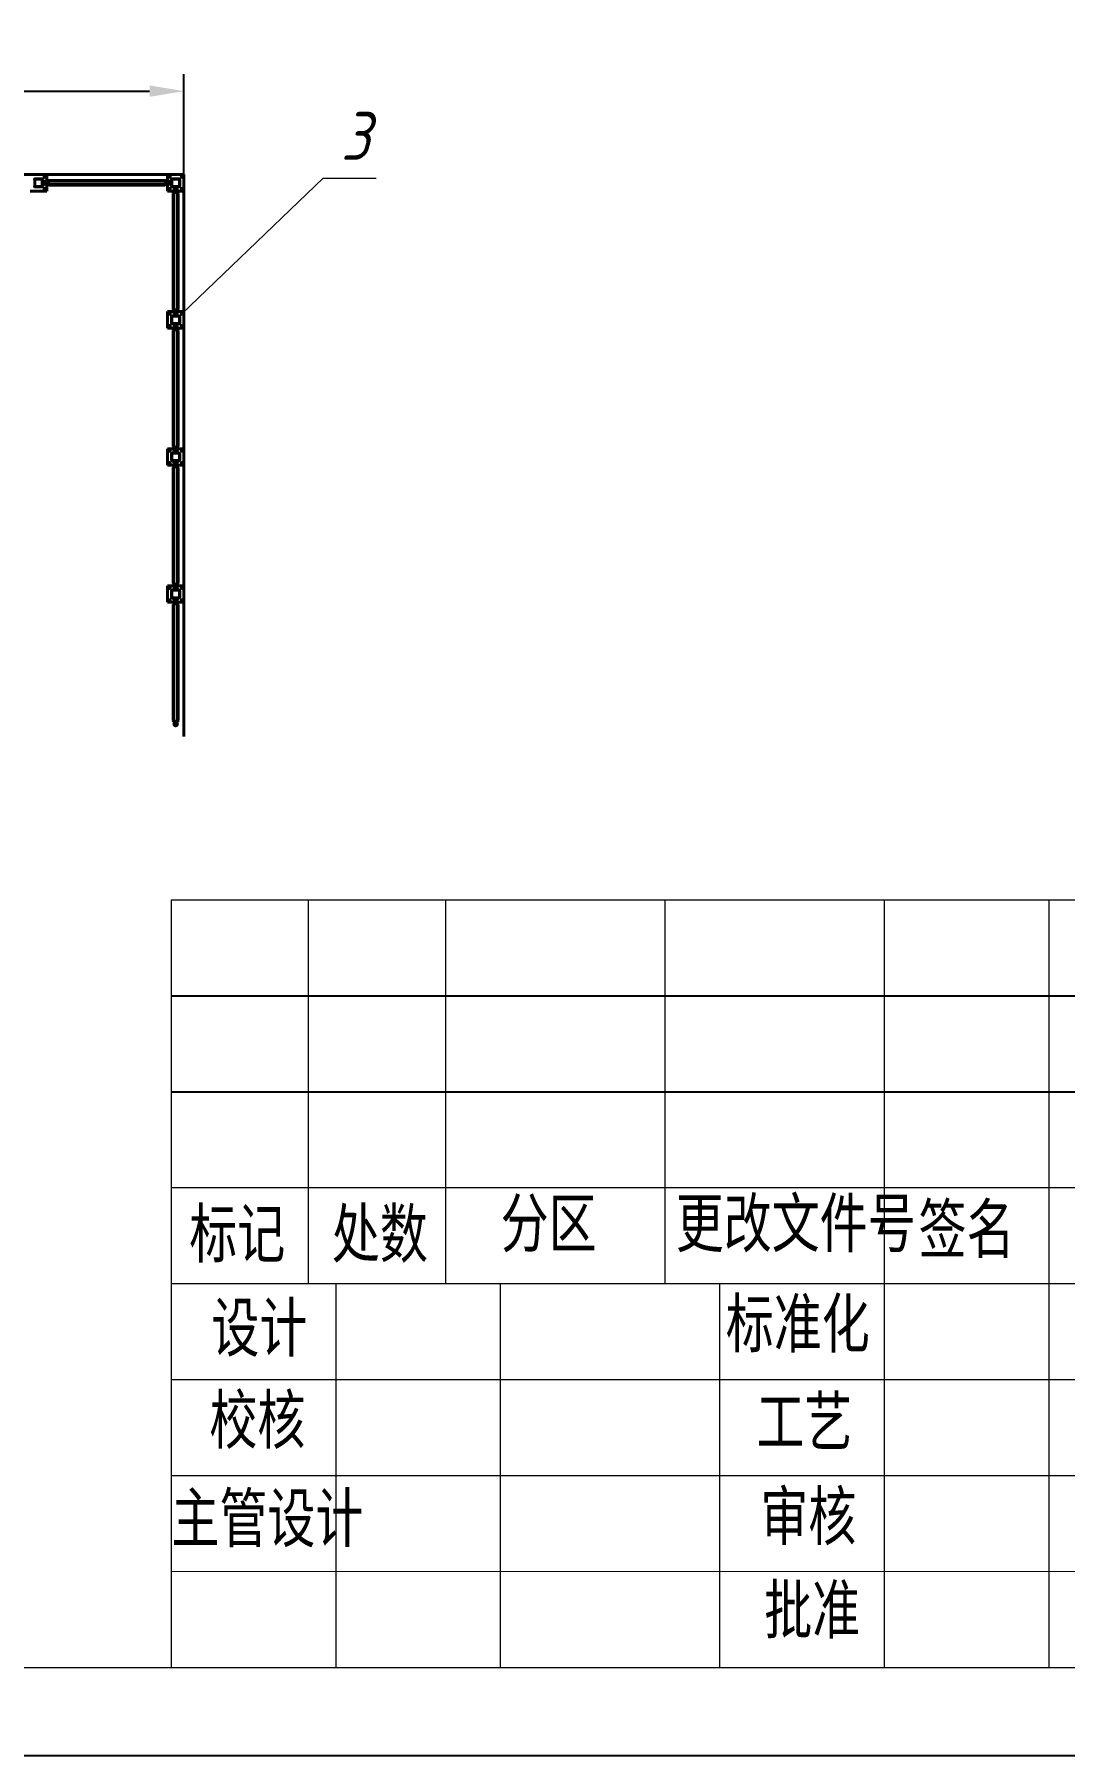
# Model space of a CAD drawing. Header units: millimetres. Extents: x 0 to 297, y 0 to 210.
# Drawn here: x 102.8 to 177.9, y 0 to 125.6 of the extents above; entities that cross this region are included whole.
import ezdxf

# ---------------------------------------------------------------- set-up
doc = ezdxf.new("R2010")
doc.units = ezdxf.units.MM
doc.header["$PDSIZE"] = -1
doc.layers.add('图框', color=7, linetype='Continuous')
doc.layers.add('标注层', color=4, linetype='Continuous', lineweight=15)
doc.layers.add('轮廓实线层', color=7, linetype='Continuous', lineweight=40)
doc.styles.get("Standard").update_dxf_attribs({"font": 'gbeitc.shx', "height": 3.5})
doc.styles.add('中文', font='hyswlongfangsong.ttf', dxfattribs={"height": 3.5})
doc.dimstyles.new('ISO-25', dxfattribs={"dimtxt": 3.5, "dimasz": 2.5, "dimexe": 1.25, "dimexo": 0, "dimtad": 1, "dimtoh": 1, "dimdec": 1, "dimlfac": 100, "dimdsep": 46, "dimtxsty": 'Standard', "dimcen": 2.5, "dimadec": 0, "dimazin": 0, "dimtfac": 1, "dimtdec": 1, "dimtmove": 0, "dimatfit": 3, "dimfxl": 1, "dimarcsym": 0})

# ---------------------------------------------------------------- blocks, each defined once
blk = doc.blocks.new('_D')
at = {"layer": 'Defpoints', "color": 0, "transparency": 16777216}
for p in [(113.66, 121.42), (72.66, 115.34), (113.66, 115.34)]:
    blk.add_point(p, dxfattribs=at)
at = {"layer": '标注层', "color": 0, "lineweight": -2, "transparency": 16777216}
for p, q in [((72.66, 115.34), (72.66, 122.67)), ((113.66, 115.34), (113.66, 122.67)), ((75.16, 121.42), (111.16, 121.42))]:
    blk.add_line(p, q, dxfattribs=at)
at = {"layer": '标注层', "color": 0, "transparency": 16777216}
for points in [[(75.16, 121.84), (75.16, 121.01), (72.66, 121.42)], [(111.16, 121.84), (111.16, 121.01), (113.66, 121.42)]]:
    blk.add_solid(points, dxfattribs=at)
at = {"layer": '标注层', "color": 0, "transparency": 16777216, "insert": (92.99, 125.55), "char_height": 3.5, "attachment_point": 2}
blk.add_mtext('4100', dxfattribs=at)

msp = doc.modelspace()

# ---------------------------------------------------------------- linework, layer by layer
at = {"layer": '图框', "lineweight": 15}
for p, q in [((112.7262, 62.43), (292.7262, 62.43)), ((112.7262, 62.43), (112.7262, 6.43)), ((122.7262, 62.43), (122.7262, 34.43)), ((132.7262, 62.43), (132.7262, 34.43)), ((148.7262, 62.43), (148.7262, 34.43)), ((164.7262, 62.43), (164.7262, 6.43)), ((176.7262, 62.43), (176.7262, 6.43)), ((112.7262, 41.43), (192.7262, 41.43)), ((112.7262, 34.43), (192.7262, 34.43)), ((124.7262, 34.43), (124.7262, 6.43)), ((136.7262, 34.43), (136.7262, 6.43)), ((152.7262, 34.43), (152.7262, 6.43)), ((112.7262, 27.43), (192.7262, 27.43)), ((112.7262, 20.43), (192.7262, 20.43)), ((112.7262, 13.43), (192.7262, 13.4517)), ((112.7262, 6.43), (292.7262, 6.43))]:
    msp.add_line(p, q, dxfattribs=at)
at = {"layer": '图框'}
for p, q in [((112.7262, 55.43), (192.7262, 55.43)), ((112.7262, 48.43), (192.7262, 48.43)), ((-0.0066, -0.0006), (296.9934, -0.0006))]:
    msp.add_line(p, q, dxfattribs=at)
at = {"layer": '图框', "linetype": 'Continuous', "lineweight": 15}
msp.add_line((25.7262, 6.43), (292.7262, 6.43), dxfattribs=at)
at = {"layer": '标注层'}
for p, q in [((113.5191, 105.1786), (123.8049, 115.0758)), ((123.8049, 115.0758), (127.6894, 115.0758))]:
    msp.add_line(p, q, dxfattribs=at)
at = {"layer": '轮廓实线层', "color": 7, "linetype": 'Continuous', "lineweight": 40}
for p, q in [((72.6609, 115.3373), (113.6609, 115.3373)), ((103.6609, 115.3373), (102.4609, 115.3373)), ((102.7909, 115.0073), (102.7909, 114.4673)), ((103.3309, 115.0073), (102.7909, 115.0073)), ((102.7909, 114.4673), (103.3309, 114.4673)), ((103.3109, 115.0373), (102.8109, 115.0373)), ((102.8109, 114.4373), (103.3109, 114.4373)), ((103.3309, 114.4673), (103.3309, 115.0073)), ((103.3609, 114.4873), (103.3609, 114.9873)), ((103.3909, 114.8123), (103.3609, 114.8123)), ((103.3909, 114.6623), (103.3609, 114.6623)), ((103.3909, 114.6623), (103.3909, 114.8123)), ((103.4609, 114.8123), (103.3909, 114.8123)), ((103.4609, 114.6623), (103.3909, 114.6623)), ((103.6609, 114.8334), (103.6609, 115.3373)), ((103.6609, 114.1373), (103.6609, 114.6413)), ((103.7809, 114.8123), (103.6809, 114.8123)), ((103.6809, 114.7723), (103.6809, 114.8123)), ((103.6809, 114.6623), (103.6809, 114.7023)), ((103.7809, 114.6623), (103.6809, 114.6623)), ((112.3409, 114.8623), (103.7809, 114.8623)), ((103.7809, 114.6123), (103.7809, 114.8623)), ((103.7809, 114.6123), (112.3409, 114.6123)), ((103.8309, 114.9123), (112.2909, 114.9123)), ((112.2909, 114.5623), (103.8309, 114.5623)), ((112.3409, 114.6123), (112.3409, 114.8623)), ((112.3409, 114.8123), (112.4409, 114.8123)), ((112.3409, 114.6623), (112.4409, 114.6623)), ((112.4409, 114.7723), (112.4409, 114.8123)), ((112.4409, 114.6623), (112.4409, 114.7023)), ((113.6609, 115.3373), (112.4609, 115.3373)), ((112.4609, 115.3373), (112.4609, 114.8334)), ((112.4609, 114.6413), (112.4609, 114.1373)), ((112.6609, 114.8123), (112.7309, 114.8123)), ((112.6609, 114.6623), (112.7309, 114.6623)), ((112.7309, 114.8123), (112.7309, 114.6623)), ((112.7309, 114.8123), (112.7609, 114.8123)), ((112.7309, 114.6623), (112.7609, 114.6623)), ((112.7609, 114.9873), (112.7609, 114.4873)), ((113.3309, 115.0073), (112.7909, 115.0073)), ((112.7909, 115.0073), (112.7909, 114.4673)), ((112.7909, 114.4673), (113.3309, 114.4673)), ((113.3109, 115.0373), (112.8109, 115.0373)), ((112.8109, 114.4373), (113.3109, 114.4373)), ((112.9859, 114.4073), (112.9859, 114.4373)), ((112.9859, 114.4073), (113.1359, 114.4073)), ((112.9859, 114.3373), (112.9859, 114.4073)), ((113.1359, 114.4073), (113.1359, 114.4373)), ((113.1359, 114.3373), (113.1359, 114.4073)), ((113.3309, 114.4673), (113.3309, 115.0073)), ((113.3609, 114.4873), (113.3609, 114.9873)), ((113.6609, 115.3373), (113.6609, 74.3373)), ((113.6609, 114.1373), (113.6609, 115.3373)), ((102.4609, 114.1373), (103.6609, 114.1373)), ((112.4609, 114.1373), (112.9649, 114.1373)), ((112.8859, 105.5073), (112.8859, 113.9673)), ((112.9359, 114.0173), (112.9359, 105.4573)), ((112.9359, 114.0173), (113.1859, 114.0173)), ((112.9859, 114.0173), (112.9859, 114.1173)), ((112.9859, 114.1173), (113.0259, 114.1173)), ((113.0959, 114.1173), (113.1359, 114.1173)), ((113.1359, 114.0173), (113.1359, 114.1173)), ((113.1569, 114.1373), (113.6609, 114.1373)), ((113.1859, 105.4573), (113.1859, 114.0173)), ((113.2359, 113.9673), (113.2359, 105.5073)), ((112.4609, 105.3373), (112.4609, 104.1373)), ((112.9649, 105.3373), (112.4609, 105.3373)), ((112.7609, 104.9873), (112.7609, 104.4873)), ((112.7909, 105.0073), (112.7909, 104.4673)), ((113.3309, 105.0073), (112.7909, 105.0073)), ((112.7909, 104.4673), (113.3309, 104.4673)), ((113.3109, 105.0373), (112.8109, 105.0373)), ((112.8109, 104.4373), (113.3109, 104.4373)), ((112.9359, 105.4573), (113.1859, 105.4573)), ((112.9859, 105.4573), (112.9859, 105.3573)), ((112.9859, 105.3573), (113.0259, 105.3573)), ((112.9859, 105.1373), (112.9859, 105.0673)), ((112.9859, 105.0673), (112.9859, 105.0373)), ((113.1359, 105.0673), (112.9859, 105.0673)), ((112.9859, 104.4073), (112.9859, 104.4373)), ((113.1359, 104.4073), (112.9859, 104.4073)), ((112.9859, 104.3373), (112.9859, 104.4073)), ((113.0959, 105.3573), (113.1359, 105.3573)), ((113.1359, 105.4573), (113.1359, 105.3573)), ((113.1359, 105.1373), (113.1359, 105.0673)), ((113.1359, 105.0673), (113.1359, 105.0373)), ((113.1359, 104.4073), (113.1359, 104.4373)), ((113.1359, 104.3373), (113.1359, 104.4073)), ((113.6609, 105.3373), (113.1569, 105.3373)), ((113.3309, 104.4673), (113.3309, 105.0073)), ((113.3609, 104.4873), (113.3609, 104.9873)), ((113.6609, 104.1373), (113.6609, 105.3373)), ((112.4609, 104.1373), (112.9649, 104.1373)), ((112.8859, 95.5073), (112.8859, 103.9673)), ((112.9359, 104.0173), (112.9359, 95.4573)), ((113.1859, 104.0173), (112.9359, 104.0173)), ((112.9859, 104.0173), (112.9859, 104.1173)), ((113.0259, 104.1173), (112.9859, 104.1173)), ((113.1359, 104.1173), (113.0959, 104.1173)), ((113.1359, 104.0173), (113.1359, 104.1173)), ((113.1569, 104.1373), (113.6609, 104.1373)), ((113.1859, 95.4573), (113.1859, 104.0173)), ((113.2359, 103.9673), (113.2359, 95.5073)), ((113.1859, 95.4573), (112.9359, 95.4573)), ((112.9859, 95.4573), (112.9859, 95.3573)), ((113.1359, 95.4573), (113.1359, 95.3573)), ((112.4609, 95.3373), (112.4609, 94.1373)), ((112.9649, 95.3373), (112.4609, 95.3373)), ((112.7609, 94.9873), (112.7609, 94.4873)), ((113.3309, 95.0073), (112.7909, 95.0073)), ((112.7909, 95.0073), (112.7909, 94.4673)), ((112.7909, 94.4673), (113.3309, 94.4673)), ((113.3109, 95.0373), (112.8109, 95.0373)), ((112.8109, 94.4373), (113.3109, 94.4373)), ((113.0259, 95.3573), (112.9859, 95.3573)), ((112.9859, 95.1373), (112.9859, 95.0673)), ((113.1359, 95.0673), (112.9859, 95.0673)), ((112.9859, 95.0673), (112.9859, 95.0373)), ((112.9859, 94.4073), (112.9859, 94.4373)), ((113.1359, 94.4073), (112.9859, 94.4073)), ((112.9859, 94.3373), (112.9859, 94.4073)), ((113.1359, 95.3573), (113.0959, 95.3573)), ((113.1359, 95.1373), (113.1359, 95.0673)), ((113.1359, 95.0673), (113.1359, 95.0373)), ((113.1359, 94.4073), (113.1359, 94.4373)), ((113.1359, 94.3373), (113.1359, 94.4073)), ((113.6609, 95.3373), (113.1569, 95.3373)), ((113.3309, 94.4673), (113.3309, 95.0073)), ((113.3609, 94.4873), (113.3609, 94.9873)), ((113.6609, 94.1373), (113.6609, 95.3373)), ((112.4609, 94.1373), (112.9649, 94.1373)), ((112.8859, 85.5073), (112.8859, 93.9673)), ((112.9359, 94.0173), (112.9359, 85.4573)), ((113.1859, 94.0173), (112.9359, 94.0173)), ((113.0259, 94.1173), (112.9859, 94.1173)), ((112.9859, 94.0173), (112.9859, 94.1173)), ((113.1359, 94.1173), (113.0959, 94.1173)), ((113.1359, 94.0173), (113.1359, 94.1173)), ((113.1569, 94.1373), (113.6609, 94.1373)), ((113.1859, 85.4573), (113.1859, 94.0173)), ((113.2359, 93.9673), (113.2359, 85.5073)), ((113.1859, 85.4573), (112.9359, 85.4573)), ((112.9859, 85.4573), (112.9859, 85.3573)), ((113.1359, 85.4573), (113.1359, 85.3573)), ((112.9649, 85.3373), (112.4609, 85.3373)), ((112.4609, 85.3373), (112.4609, 84.1373)), ((112.4609, 84.1373), (112.9649, 84.1373)), ((112.7609, 84.9873), (112.7609, 84.4873)), ((113.3309, 85.0073), (112.7909, 85.0073)), ((112.7909, 85.0073), (112.7909, 84.4673)), ((112.7909, 84.4673), (113.3309, 84.4673)), ((113.3109, 85.0373), (112.8109, 85.0373)), ((112.8109, 84.4373), (113.3109, 84.4373)), ((113.0259, 85.3573), (112.9859, 85.3573)), ((112.9859, 85.1373), (112.9859, 85.0673)), ((113.1359, 85.0673), (112.9859, 85.0673)), ((112.9859, 85.0673), (112.9859, 85.0373)), ((112.9859, 84.4073), (112.9859, 84.4373)), ((113.1359, 84.4073), (112.9859, 84.4073)), ((112.9859, 84.3373), (112.9859, 84.4073)), ((113.1359, 85.3573), (113.0959, 85.3573)), ((113.1359, 85.1373), (113.1359, 85.0673)), ((113.1359, 85.0673), (113.1359, 85.0373)), ((113.1359, 84.4073), (113.1359, 84.4373)), ((113.1359, 84.3373), (113.1359, 84.4073)), ((113.6609, 85.3373), (113.1569, 85.3373)), ((113.1569, 84.1373), (113.6609, 84.1373)), ((113.3309, 84.4673), (113.3309, 85.0073)), ((113.3609, 84.4873), (113.3609, 84.9873)), ((113.6609, 84.1373), (113.6609, 85.3373)), ((112.8859, 75.5073), (112.8859, 83.9673)), ((112.9359, 84.0173), (112.9359, 75.4573)), ((113.1859, 84.0173), (112.9359, 84.0173)), ((112.9859, 84.0173), (112.9859, 84.1173)), ((113.0259, 84.1173), (112.9859, 84.1173)), ((113.1359, 84.1173), (113.0959, 84.1173)), ((113.1359, 84.0173), (113.1359, 84.1173)), ((113.1859, 75.4573), (113.1859, 84.0173)), ((113.2359, 83.9673), (113.2359, 75.5073)), ((113.1859, 75.4573), (112.9359, 75.4573)), ((112.9859, 75.4573), (112.9859, 75.3573)), ((113.0259, 75.3573), (112.9859, 75.3573)), ((113.1359, 75.3573), (113.0959, 75.3573)), ((113.1359, 75.4573), (113.1359, 75.3573))]:
    msp.add_line(p, q, dxfattribs=at)
for centre, radius in [((103.5109, 115.1873), 0.05), ((103.5109, 114.2873), 0.05), ((103.5609, 114.7373), 0.04), ((112.5609, 114.7373), 0.04), ((112.6109, 115.1873), 0.05), ((112.6109, 114.2873), 0.05), ((113.0609, 114.2373), 0.04), ((113.5109, 115.1873), 0.05), ((113.5109, 114.2873), 0.05), ((112.6109, 105.1873), 0.05), ((112.6109, 104.2873), 0.05), ((113.0609, 105.2373), 0.04), ((113.0609, 104.2373), 0.04), ((113.5109, 105.1873), 0.05), ((113.5109, 104.2873), 0.05), ((112.6109, 95.1873), 0.05), ((112.6109, 94.2873), 0.05), ((113.0609, 95.2373), 0.04), ((113.0609, 94.2373), 0.04), ((113.5109, 95.1873), 0.05), ((113.5109, 94.2873), 0.05), ((112.6109, 85.1873), 0.05), ((112.6109, 84.2873), 0.05), ((113.0609, 85.2373), 0.04), ((113.0609, 84.2373), 0.04), ((113.5109, 85.1873), 0.05), ((113.5109, 84.2873), 0.05), ((113.0609, 75.2373), 0.04)]:
    msp.add_circle(centre, radius, dxfattribs=at)
for centre, radius, start, end in [((102.8109, 114.9873), 0.05, 90, 180), ((102.8109, 114.4873), 0.05, 180, 270), ((103.3109, 114.9873), 0.05, 0, 90), ((103.3109, 114.4873), 0.05, 270, 0), ((103.5609, 114.7373), 0.125, 16.260205, 343.739795), ((103.5809, 114.7373), 0.125, 36.869898, 94.588566), ((103.5809, 114.7373), 0.125, 265.411434, 323.130102), ((103.8309, 114.8623), 0.05, 90, 180), ((103.8309, 114.6123), 0.05, 180, 270), ((112.2909, 114.8623), 0.05, 0, 90), ((112.2909, 114.6123), 0.05, 270, 0), ((112.5409, 114.7373), 0.125, 85.411434, 143.130102), ((112.5609, 114.7373), 0.125, 196.260205, 163.739795), ((112.5409, 114.7373), 0.125, 216.869898, 274.588566), ((112.8109, 114.9873), 0.05, 90, 180), ((112.8109, 114.4873), 0.05, 180, 270), ((113.0609, 114.2373), 0.125, 286.260205, 253.739795), ((113.3109, 114.9873), 0.05, 0, 90), ((113.3109, 114.4873), 0.05, 270, 0), ((112.9359, 113.9673), 0.05, 90, 180), ((113.0609, 114.2173), 0.125, 175.411419, 233.130102), ((113.0609, 114.2173), 0.125, 306.869898, 4.588582), ((113.1859, 113.9673), 0.05, 0, 90), ((112.9359, 105.5073), 0.05, 180, 270), ((113.1859, 105.5073), 0.05, 270, 0), ((112.8109, 104.9873), 0.05, 90, 180), ((112.8109, 104.4873), 0.05, 180, 270), ((113.0609, 105.2573), 0.125, 126.869898, 184.588566), ((113.0609, 105.2373), 0.125, 106.260205, 73.739795), ((113.0609, 104.2373), 0.125, 286.260205, 253.739795), ((113.0609, 104.2173), 0.125, 175.411434, 233.130102), ((113.0609, 105.2573), 0.125, 355.411434, 53.130102), ((113.0609, 104.2173), 0.125, 306.869898, 4.588566), ((113.3109, 104.9873), 0.05, 0, 90), ((113.3109, 104.4873), 0.05, 270, 0), ((112.9359, 103.9673), 0.05, 90, 180), ((113.1859, 103.9673), 0.05, 0, 90), ((112.9359, 95.5073), 0.05, 180, 270), ((113.1859, 95.5073), 0.05, 270, 0), ((112.8109, 94.9873), 0.05, 90, 180), ((112.8109, 94.4873), 0.05, 180, 270), ((113.0609, 95.2573), 0.125, 126.869898, 184.588566), ((113.0609, 95.2373), 0.125, 106.260205, 73.739795), ((113.0609, 94.2373), 0.125, 286.260205, 253.739795), ((113.0609, 94.2173), 0.125, 175.464467, 233.130102), ((113.0609, 95.2573), 0.125, 355.411434, 53.130102), ((113.0609, 94.2173), 0.125, 306.869898, 4.793739), ((113.3109, 94.9873), 0.05, 0, 90), ((113.3109, 94.4873), 0.05, 270, 0), ((112.9359, 93.9673), 0.05, 90, 180), ((113.1859, 93.9673), 0.05, 0, 90), ((112.9359, 85.5073), 0.05, 180, 270), ((113.1859, 85.5073), 0.05, 270, 0), ((112.8109, 84.9873), 0.05, 90, 180), ((112.8109, 84.4873), 0.05, 180, 270), ((113.0609, 85.2573), 0.125, 126.869898, 184.535533), ((113.0609, 85.2373), 0.125, 106.260205, 73.739795), ((113.0609, 84.2373), 0.125, 286.260205, 253.739795), ((113.0609, 84.2173), 0.125, 175.411434, 233.130102), ((113.0609, 85.2573), 0.125, 355.206261, 53.130102), ((113.0609, 84.2173), 0.125, 306.869898, 4.588566), ((113.3109, 84.9873), 0.05, 0, 90), ((113.3109, 84.4873), 0.05, 270, 0), ((112.9359, 83.9673), 0.05, 90, 180), ((113.1859, 83.9673), 0.05, 0, 90), ((112.9359, 75.5073), 0.05, 180, 270), ((113.0609, 75.2373), 0.125, 106.260205, 73.739795), ((113.1859, 75.5073), 0.05, 270, 0)]:
    msp.add_arc(centre, radius, start, end, dxfattribs=at)

# ---------------------------------------------------------------- texts
at = {"layer": '图框', "char_height": 3.5, "attachment_point": 2, "style": '中文'}
for s, insert in [('标记', (117.5506, 39.8472)), ('处数', (127.9509, 39.8472)), ('分区', (140.2555, 40.6051)), ('更改文件号', (158.2729, 40.6051)), ('签名', (170.7334, 40.1811)), ('设计', (119.1619, 32.9882)), ('标准化', (158.4194, 33.286)), ('校核', (119.0154, 26.2596)), ('工艺', (158.9022, 26.1298)), ('主管设计', (119.7478, 19.0869)), ('审核', (159.1901, 19.2329)), ('批准', (159.4772, 12.4049))]:
    msp.add_mtext(s, dxfattribs=dict(at, insert=insert))
at = {"layer": '标注层', "insert": (125.1052, 119.9081), "char_height": 3.5, "attachment_point": 1}
msp.add_mtext_dynamic_manual_height_columns('3', width=4.26043, gutter_width=17.5, heights=[0], dxfattribs=at)

# ---------------------------------------------------------------- dimensions: what is measured, and where the dimension line sits
at = {"layer": '标注层'}
dim = msp.add_linear_dim(base=(113.6609, 121.4243), p1=(72.6609, 115.3373), p2=(113.6609, 115.3373), angle=0, dimstyle='ISO-25', override={"dimtxsty": 'Standard'}, dxfattribs=at)
dim.commit()
dim.dimension.update_dxf_attribs({"geometry": '_D', "text_midpoint": (92.9865, 121.4243), "dimtype": 160})

doc.saveas('drawing.dxf')
